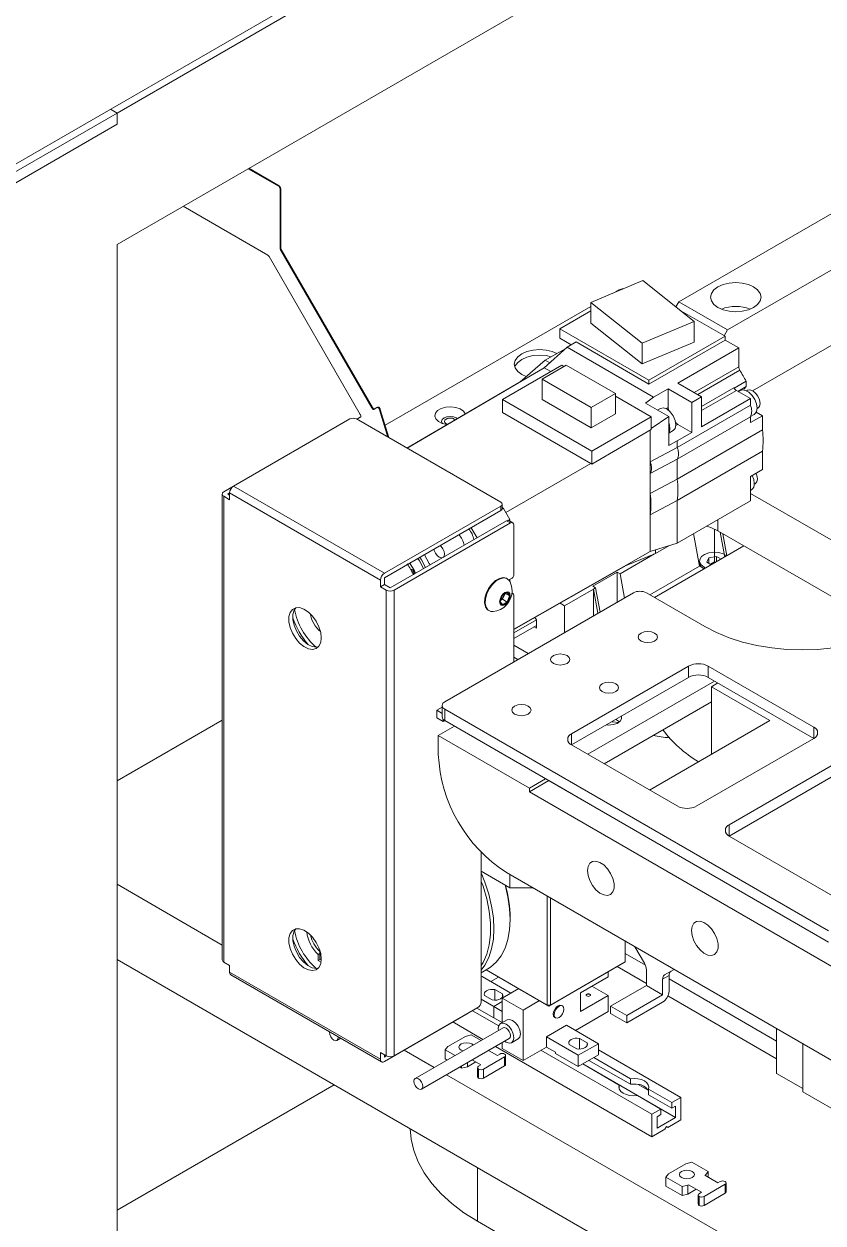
# Model space of a CAD drawing. Header units: millimetres. Extents: x 169 to 14583, y -399 to 10804.
# Drawn here: x 3133.2 to 3307, y 7965 to 8225.6 of the extents above; entities that cross this region are included whole.
import ezdxf

# ---------------------------------------------------------------- set-up
doc = ezdxf.new("R2010")
doc.units = ezdxf.units.MM
doc.header["$LTSCALE"] = 35

msp = doc.modelspace()

# ---------------------------------------------------------------- linework, layer by layer
at = {"color": 7, "linetype": 'Continuous', "lineweight": 18}
for p, q in [((3485.082, 8399.367), (2770.905, 7987.081)), ((3459.627, 8383.039), (3153.449, 8206.287)), ((3459.627, 8354.46), (3153.449, 8177.708)), ((3153.449, 8206.287), (3128.701, 8191.999)), ((3152.035, 8207.103), (3153.449, 8206.287)), ((3153.449, 8203.837), (3153.449, 8206.287)), ((3128.701, 8189.55), (3153.449, 8203.837)), ((3182.002, 8194.191), (3188.561, 8190.404)), ((3182.143, 8194.272), (3188.702, 8190.486)), ((3188.561, 8190.404), (3188.702, 8190.486)), ((3189.056, 8189.873), (3188.914, 8189.792)), ((3188.914, 8189.792), (3188.914, 8176.925)), ((3189.056, 8189.873), (3189.056, 8177.007)), ((3275.673, 8165.247), (3318.099, 8189.739)), ((3186.268, 8175.397), (3167.857, 8186.025)), ((3362.647, 8186.879), (3291.714, 8145.93)), ((3286.279, 8159.124), (3328.706, 8183.616)), ((3153.449, 8177.708), (3153.449, 7684.77)), ((3206.379, 8140.733), (3186.518, 8175.133)), ((3188.914, 8176.925), (3189.056, 8177.007)), ((3189.159, 8176.658), (3189.018, 8176.577)), ((3189.018, 8176.577), (3208.879, 8142.176)), ((3189.159, 8176.658), (3209.02, 8142.258)), ((3256.506, 8165.116), (3267.832, 8169.867)), ((3279, 8160.993), (3267.832, 8169.867)), ((3262.697, 8167.829), (3261.965, 8167.406)), ((3262.697, 8167.829), (3262.813, 8167.762)), ((3256.506, 8164.255), (3211.748, 8138.416)), ((3267.674, 8156.243), (3256.506, 8165.116)), ((3256.506, 8160.625), (3256.506, 8165.116)), ((3275.036, 8164.143), (3275.673, 8165.247)), ((3275.673, 8165.247), (3286.279, 8159.124)), ((3249.793, 8159.38), (3256.506, 8163.256)), ((3285.714, 8157.747), (3276.102, 8163.296)), ((3269.167, 8148.195), (3249.793, 8159.38)), ((3249.793, 8157.339), (3249.793, 8159.38)), ((3256.506, 8160.625), (3267.674, 8151.752)), ((3267.674, 8156.243), (3279, 8160.993)), ((3279, 8156.502), (3279, 8160.993)), ((3286.279, 8159.124), (3285.542, 8157.847)), ((3252.262, 8155.914), (3249.793, 8157.339)), ((3251.343, 8155.383), (3253.323, 8156.526)), ((3253.323, 8156.526), (3269.167, 8147.379)), ((3267.674, 8151.752), (3279, 8156.502)), ((3267.674, 8151.752), (3267.674, 8156.243)), ((3285.714, 8157.747), (3269.167, 8148.195)), ((3269.167, 8147.379), (3285.714, 8156.931)), ((3285.714, 8157.747), (3285.714, 8156.931)), ((3288.684, 8155.216), (3285.714, 8156.931)), ((3246.393, 8150.893), (3251.343, 8155.383)), ((3246.612, 8152.561), (3251.068, 8155.134)), ((3251.343, 8155.383), (3270.157, 8144.521)), ((3288.684, 8155.216), (3275.461, 8147.583)), ((3288.684, 8151.123), (3288.684, 8155.216)), ((3237.277, 8143.991), (3250.217, 8151.461)), ((3241.166, 8147.874), (3246.611, 8152.562)), ((3245.921, 8148.451), (3251.189, 8151.493)), ((3246.611, 8152.562), (3247.602, 8151.99)), ((3250.217, 8151.461), (3250.676, 8151.196)), ((3261.867, 8145.329), (3251.189, 8151.493)), ((3288.684, 8151.123), (3279.006, 8145.536)), ((3216.55, 8133.42), (3246.396, 8150.891)), ((3256.599, 8142.288), (3245.921, 8148.451)), ((3245.921, 8148.451), (3245.921, 8144.042)), ((3246.396, 8150.891), (3246.393, 8150.893)), ((3246.393, 8150.893), (3246.393, 8150.888)), ((3246.396, 8150.891), (3247.812, 8150.073)), ((3288.925, 8150.369), (3279.78, 8145.09)), ((3216.514, 8133.441), (3241.166, 8147.87)), ((3241.205, 8147.852), (3241.166, 8147.874)), ((3241.166, 8147.874), (3241.166, 8147.87)), ((3241.166, 8147.87), (3241.201, 8147.85)), ((3269.167, 8147.379), (3269.167, 8148.195)), ((3273.339, 8146.358), (3270.157, 8144.521)), ((3278.501, 8143.378), (3273.339, 8146.358)), ((3273.339, 8146.358), (3273.339, 8142.264)), ((3275.461, 8147.583), (3280.623, 8144.603)), ((3280.623, 8142.485), (3287.647, 8146.54)), ((3288.179, 8145.955), (3280.623, 8141.592)), ((3287.696, 8146.453), (3290.31, 8147.962)), ((3291.229, 8144.194), (3288.179, 8145.955)), ((3288.495, 8145.772), (3290.31, 8146.82)), ((3289.048, 8145.977), (3288.594, 8145.715)), ((3290.31, 8147.962), (3290.31, 8146.82)), ((3290.625, 8146.021), (3290.415, 8145.9)), ((3256.722, 8132.765), (3237.277, 8143.991)), ((3237.277, 8143.991), (3237.277, 8141.215)), ((3245.921, 8144.042), (3256.599, 8137.878)), ((3256.599, 8142.288), (3261.867, 8145.329)), ((3261.867, 8145.329), (3261.867, 8140.919)), ((3261.867, 8144.736), (3269.662, 8140.236)), ((3270.157, 8144.521), (3268.39, 8143.246)), ((3268.39, 8143.246), (3273.485, 8140.304)), ((3280.623, 8144.603), (3278.501, 8143.378)), ((3278.501, 8136.846), (3278.501, 8143.378)), ((3280.623, 8144.603), (3280.623, 8138.071)), ((3280.623, 8138.071), (3291.229, 8144.194)), ((3291.229, 8144.194), (3291.229, 8142.773)), ((3208.879, 8142.176), (3209.02, 8142.258)), ((3209.379, 8141.888), (3210.005, 8142.249)), ((3210.005, 8142.249), (3210.146, 8142.331)), ((3210.723, 8141.866), (3210.581, 8141.784)), ((3210.581, 8141.784), (3212.346, 8135.847)), ((3210.723, 8141.866), (3212.546, 8135.731)), ((3237.277, 8141.215), (3256.51, 8130.112)), ((3256.599, 8137.878), (3256.599, 8142.288)), ((3256.599, 8137.878), (3261.867, 8140.919)), ((3271.657, 8142.088), (3271.026, 8141.724)), ((3273.339, 8142.264), (3272.92, 8142.023)), ((3291.229, 8142.773), (3275.319, 8133.589)), ((3291.277, 8140.336), (3292.047, 8140.781)), ((3293.845, 8140.495), (3292.492, 8141.276)), ((3292.665, 8142.003), (3292.875, 8142.124)), ((3178.799, 8125.169), (3204.114, 8139.783)), ((3236.923, 8121.658), (3205.528, 8139.783)), ((3205.753, 8139.794), (3206.379, 8140.155)), ((3269.662, 8140.236), (3256.722, 8132.765)), ((3273.485, 8140.304), (3269.662, 8137.725)), ((3269.662, 8140.236), (3269.662, 8137.459)), ((3273.485, 8140.304), (3273.485, 8134.027)), ((3275.032, 8138.365), (3275.451, 8138.607)), ((3275.319, 8131.074), (3291.229, 8140.259)), ((3275.451, 8138.607), (3278.501, 8136.846)), ((3293.845, 8140.495), (3291.229, 8138.985)), ((3291.229, 8140.259), (3291.229, 8138.985)), ((3293.845, 8137.422), (3293.845, 8140.495)), ((3269.662, 8137.459), (3256.722, 8129.989)), ((3269.45, 8137.337), (3269.45, 8130.445)), ((3273.506, 8136.69), (3274.456, 8137.238)), ((3293.845, 8137.422), (3275.319, 8126.727)), ((3278.501, 8136.846), (3275.319, 8135.009)), ((3275.319, 8133.589), (3269.45, 8130.445)), ((3273.485, 8134.027), (3275.319, 8135.009)), ((3275.319, 8135.009), (3275.319, 8133.589)), ((3256.722, 8129.989), (3256.722, 8132.765)), ((3269.45, 8127.931), (3275.319, 8131.074)), ((3269.45, 8130.445), (3269.45, 8127.931)), ((3275.319, 8122.062), (3293.845, 8132.757)), ((3275.319, 8131.074), (3275.319, 8126.727)), ((3293.845, 8128.802), (3293.845, 8132.757)), ((3256.51, 8130.112), (3238.018, 8119.436)), ((3256.51, 8130.112), (3256.722, 8129.989)), ((3269.45, 8127.931), (3269.45, 8123.584)), ((3293.845, 8128.802), (3291.229, 8127.291)), ((3176.678, 8123.944), (3178.775, 8125.155)), ((3178.799, 8125.169), (3211.609, 8106.228)), ((3275.319, 8126.727), (3269.45, 8123.584)), ((3291.229, 8127.291), (3291.229, 8121.986)), ((3292.079, 8125.585), (3292.289, 8125.707)), ((3176.326, 8123.454), (3176.326, 8022.203)), ((3176.678, 8122.964), (3176.678, 8021.713)), ((3177.951, 8122.23), (3176.678, 8122.964)), ((3177.526, 8123.454), (3177.951, 8123.699)), ((3177.526, 8123.454), (3177.951, 8123.209)), ((3177.951, 8123.699), (3177.951, 8122.23)), ((3210.76, 8104.759), (3177.951, 8123.699)), ((3269.45, 8123.584), (3269.45, 8118.919)), ((3291.229, 8124.229), (3291.462, 8124.363)), ((3291.229, 8123.608), (3323.756, 8104.83)), ((3211.609, 8106.228), (3236.923, 8120.842)), ((3211.609, 8105.249), (3236.923, 8119.862)), ((3236.923, 8119.862), (3236.923, 8120.842)), ((3237.206, 8120.189), (3237.489, 8120.352)), ((3237.216, 8120.27), (3237.216, 8121.25)), ((3237.489, 8120.352), (3237.216, 8120.51)), ((3237.489, 8120.352), (3238.903, 8117.903)), ((3269.45, 8118.919), (3275.319, 8122.062)), ((3275.319, 8122.062), (3275.319, 8112.801)), ((3291.229, 8121.986), (3275.319, 8112.801)), ((3238.196, 8117.658), (3212.882, 8103.044)), ((3213.73, 8102.554), (3239.045, 8117.168)), ((3239.045, 8117.168), (3238.196, 8117.658)), ((3238.903, 8117.903), (3238.62, 8117.739)), ((3239.545, 8117.217), (3238.696, 8117.707)), ((3238.903, 8117.588), (3238.903, 8117.903)), ((3269.45, 8118.919), (3269.45, 8110.96)), ((3284.158, 8117.904), (3284.158, 8115.442)), ((3231.761, 8113.943), (3230.489, 8116.148)), ((3239.752, 8105.818), (3239.752, 8116.76)), ((3280.144, 8107.756), (3278.868, 8114.85)), ((3283.451, 8108.704), (3283.451, 8115.813)), ((3284.158, 8115.442), (3320.219, 8094.624)), ((3284.669, 8115.147), (3285.637, 8109.764)), ((3285.235, 8114.82), (3286.097, 8110.03)), ((3275.319, 8112.799), (3269.45, 8110.956)), ((3289.815, 8112.176), (3270.378, 8100.955)), ((3273.486, 8112.224), (3270.587, 8110.55)), ((3275.319, 8112.799), (3275.319, 8112.801)), ((3269.45, 8110.96), (3239.752, 8094.054)), ((3270.368, 8110.46), (3262.874, 8106.134)), ((3270.587, 8110.55), (3264.223, 8107.938)), ((3269.45, 8110.956), (3269.447, 8110.958)), ((3269.45, 8110.956), (3269.45, 8110.96)), ((3270.587, 8111.313), (3270.587, 8110.55)), ((3281.748, 8108.625), (3282.173, 8109.618)), ((3282.173, 8109.618), (3283.877, 8109.902)), ((3282.173, 8108.388), (3282.173, 8109.618)), ((3284.896, 8109.336), (3283.877, 8109.902)), ((3283.877, 8108.748), (3283.877, 8109.902)), ((3217.616, 8107.019), (3217.42, 8106.906)), ((3217.863, 8106.827), (3217.556, 8106.65)), ((3264.22, 8107.94), (3239.752, 8094.009)), ((3264.22, 8107.983), (3264.22, 8107.94)), ((3264.22, 8107.94), (3264.223, 8107.938)), ((3264.223, 8107.938), (3264.223, 8107.985)), ((3280.144, 8107.756), (3269.371, 8101.536)), ((3281.151, 8107.175), (3280.144, 8107.756)), ((3281.163, 8107.536), (3281.496, 8107.374)), ((3281.748, 8108.625), (3282.724, 8108.082)), ((3283.451, 8108.704), (3282.546, 8108.181)), ((3283.626, 8108.603), (3283.451, 8108.704)), ((3210.76, 8103.289), (3210.76, 8104.759)), ((3211.609, 8105.249), (3211.609, 8103.779)), ((3218.085, 8106.389), (3217.78, 8106.213)), ((3218.081, 8106.102), (3217.888, 8105.991)), ((3238.358, 8105.036), (3238.216, 8105.118)), ((3238.672, 8104.786), (3239.398, 8105.205)), ((3238.903, 8104.465), (3238.903, 8104.92)), ((3262.238, 8106.501), (3256.934, 8103.44)), ((3262.874, 8106.134), (3262.238, 8106.501)), ((3262.238, 8099.939), (3262.238, 8106.501)), ((3262.874, 8106.134), (3263.824, 8100.855)), ((3210.76, 8103.289), (3211.609, 8103.779)), ((3212.033, 8102.554), (3210.76, 8103.289)), ((3211.609, 8103.779), (3212.882, 8103.044)), ((3212.033, 8001.303), (3212.033, 8102.554)), ((3213.73, 8102.554), (3213.73, 8001.303)), ((3265.773, 8101.98), (3224.761, 8078.304)), ((3237.336, 8100.576), (3237.778, 8101.715)), ((3237.847, 8101.891), (3238.863, 8101.304)), ((3238.863, 8101.304), (3238.353, 8102.03)), ((3239.398, 8101.776), (3239.332, 8101.738)), ((3239.398, 8101.776), (3239.343, 8101.808)), ((3239.648, 8101.801), (3239.362, 8101.966)), ((3239.752, 8086.958), (3239.752, 8101.572)), ((3257.111, 8102.807), (3250.818, 8099.174)), ((3256.934, 8103.44), (3257.571, 8103.072)), ((3257.571, 8103.072), (3257.111, 8102.807)), ((3257.111, 8096.98), (3257.111, 8102.807)), ((3257.111, 8102.807), (3258.061, 8097.528)), ((3258.521, 8097.793), (3257.571, 8103.072)), ((3281.33, 8094.632), (3268.602, 8101.98)), ((3236.822, 8100.126), (3237.332, 8101.441)), ((3236.822, 8100.126), (3237.332, 8099.4)), ((3236.898, 8100.323), (3237.336, 8100.576)), ((3237.336, 8100.576), (3238.353, 8099.989)), ((3238.863, 8101.304), (3238.353, 8099.989)), ((3249.828, 8099.746), (3250.818, 8099.174)), ((3250.818, 8099.174), (3250.818, 8093.347)), ((3234.216, 8098.19), (3234.358, 8098.108)), ((3244.702, 8096.132), (3244.356, 8096.631)), ((3244.702, 8096.132), (3239.752, 8093.275)), ((3244.702, 8094.907), (3239.752, 8092.05)), ((3244.702, 8094.907), (3239.752, 8092.05)), ((3244.171, 8094.601), (3244.702, 8094.295)), ((3244.702, 8094.295), (3244.702, 8096.132)), ((3242.898, 8088.775), (3239.752, 8090.591)), ((3240.665, 8087.485), (3239.752, 8088.012)), ((3277.794, 8086.06), (3252.338, 8071.365)), ((3277.794, 8083.611), (3277.794, 8086.06)), ((3305.018, 8072.794), (3282.037, 8086.06)), ((3282.037, 8086.06), (3282.037, 8083.611)), ((3277.794, 8083.611), (3252.339, 8068.915)), ((3305.017, 8070.344), (3282.037, 8083.611)), ((3283.452, 8082.794), (3255.875, 8066.874)), ((3284.159, 8082.386), (3282.744, 8081.569)), ((3282.744, 8078.303), (3282.744, 8081.569)), ((3295.472, 8074.221), (3282.744, 8081.569)), ((3259.411, 8064.833), (3282.744, 8078.303)), ((3282.744, 8078.303), (3282.744, 8066.873)), ((3224.175, 8077.148), (3222.993, 8076.466)), ((3224.175, 8075.784), (3222.993, 8076.466)), ((3222.993, 8076.466), (3222.993, 8074.833)), ((3224.175, 8077.488), (3224.175, 8075.038)), ((3224.761, 8076.672), (3308.2, 8028.503)), ((3224.761, 8076.672), (3224.761, 8074.222)), ((3153.449, 8061.076), (3176.326, 8074.283)), ((3222.993, 8074.833), (3224.408, 8074.016)), ((3226.883, 8072.997), (3223.347, 8070.956)), ((3224.408, 8074.498), (3224.408, 8074.016)), ((3224.408, 8074.016), (3224.762, 8074.221)), ((3224.761, 8074.222), (3308.2, 8026.054)), ((3269.31, 8059.118), (3295.472, 8074.221)), ((3223.347, 8066.873), (3223.347, 8070.956)), ((3243.146, 8059.526), (3223.347, 8070.956)), ((3252.338, 8071.365), (3252.338, 8068.916)), ((3279.562, 8055.649), (3305.018, 8070.344)), ((3305.018, 8070.344), (3305.018, 8072.794)), ((3252.338, 8068.916), (3275.319, 8055.649)), ((3312.089, 8066.262), (3286.633, 8051.567)), ((3312.089, 8063.813), (3286.633, 8049.118)), ((3246.682, 8061.567), (3243.146, 8059.526)), ((3247.389, 8061.159), (3243.146, 8058.709)), ((3247.389, 8061.159), (3260.116, 8053.811)), ((3243.146, 8059.526), (3243.146, 8058.709)), ((3427.358, 7952.366), (3243.146, 8058.709)), ((3250.217, 8059.525), (3250.218, 8059.526)), ((3260.116, 8053.811), (3260.117, 8053.811)), ((3286.633, 8051.567), (3286.633, 8049.118)), ((3286.633, 8049.118), (3309.614, 8035.851)), ((3232.681, 8045.564), (3232.681, 8013.059)), ((3238.903, 8037.883), (3232.681, 8041.475)), ((3238.196, 8041.153), (3427.358, 7931.952)), ((3238.903, 8037.883), (3238.903, 8040.745)), ((3176.326, 8025.418), (3153.449, 8038.625)), ((3243.861, 8037.883), (3238.903, 8037.883)), ((3247.035, 8012.365), (3247.035, 8036.051)), ((3247.742, 8012.365), (3247.742, 8035.642)), ((3238.974, 8030.982), (3238.974, 8031.308)), ((3264.006, 8026.254), (3264.006, 8021.754)), ((3197.184, 8023.372), (3197.538, 8023.576)), ((3197.184, 8023.372), (3197.184, 8022.041)), ((3197.538, 8024.352), (3197.538, 8024.007)), ((3197.538, 8022.408), (3197.538, 8024.352)), ((3264.006, 8023.542), (3268.401, 8021.005)), ((3266.114, 8025.037), (3268.188, 8021.445)), ((3387.148, 7887.383), (3153.449, 8022.294)), ((3176.678, 8021.713), (3177.951, 8020.979)), ((3177.951, 8020.979), (3177.951, 8019.509)), ((3197.184, 8022.041), (3197.679, 8022.327)), ((3197.184, 8022.041), (3197.833, 8021.666)), ((3197.888, 8022.206), (3197.538, 8022.408)), ((3247.389, 8012.161), (3263.652, 8021.55)), ((3264.006, 8021.754), (3247.742, 8012.365)), ((3262.231, 8020.729), (3268.602, 8017.051)), ((3264.006, 8021.754), (3263.652, 8021.55)), ((3177.951, 8019.509), (3210.76, 8000.568)), ((3178.199, 8018.959), (3211.009, 8000.019)), ((3232.681, 8019.399), (3234.106, 8020.222)), ((3232.857, 8018.583), (3232.681, 8018.481)), ((3239.149, 8014.951), (3232.857, 8018.583)), ((3233.765, 8020.026), (3247.035, 8012.365)), ((3233.765, 8020.026), (3247.389, 8012.161)), ((3234.767, 8017.481), (3236.47, 8018.464)), ((3260.293, 8018.503), (3254.283, 8015.033)), ((3260.293, 8018.503), (3260.293, 8019.611)), ((3268.602, 8020.051), (3268.602, 8016.645)), ((3273.551, 8018.827), (3272.137, 8018.01)), ((3272.551, 8018.926), (3274.625, 8020.123)), ((3272.551, 8018.926), (3273.966, 8019.742)), ((3273.551, 8015.42), (3273.551, 8018.827)), ((3273.966, 8019.742), (3274.625, 8020.123)), ((3237.33, 8014.777), (3235.668, 8015.736)), ((3235.668, 8015.736), (3235.668, 8013.422)), ((3240.852, 8015.934), (3237.242, 8013.85)), ((3260.293, 8014.42), (3256.757, 8016.461)), ((3260.824, 8012.155), (3268.602, 8016.645)), ((3268.602, 8016.645), (3272.137, 8014.604)), ((3272.137, 8014.604), (3272.137, 8018.01)), ((3273.551, 8018.032), (3296.921, 8004.541)), ((3232.681, 8013.624), (3235.403, 8012.052)), ((3233.406, 8014.43), (3235.067, 8013.471)), ((3237.242, 8013.113), (3235.403, 8012.052)), ((3237.242, 8013.85), (3241.767, 8011.237)), ((3237.242, 8013.85), (3237.242, 8008.538)), ((3237.33, 8014.777), (3237.33, 8014.144)), ((3245.378, 8013.322), (3241.767, 8011.237)), ((3254.283, 8015.033), (3254.283, 8010.95)), ((3254.283, 8010.95), (3260.293, 8014.42)), ((3260.293, 8010.99), (3260.293, 8014.42)), ((3272.137, 8014.604), (3264.359, 8010.114)), ((3264.359, 8008.481), (3272.137, 8012.971)), ((3273.298, 8014.341), (3296.921, 8000.703)), ((3211.609, 8000.078), (3229.852, 8010.61)), ((3213.73, 8001.303), (3231.974, 8011.835)), ((3229.874, 8010.623), (3229.852, 8010.61)), ((3229.852, 8010.61), (3229.852, 8010.61)), ((3236.49, 8007.832), (3230.765, 8011.137)), ((3235.403, 8009.603), (3231.755, 8011.709)), ((3235.403, 8012.052), (3237.242, 8010.991)), ((3235.403, 8012.052), (3235.403, 8009.603)), ((3241.767, 8011.237), (3241.767, 8000.296)), ((3247.742, 8012.365), (3247.035, 8012.365)), ((3247.035, 8012.365), (3247.389, 8012.161)), ((3247.389, 8012.161), (3247.742, 8012.365)), ((3250.366, 8012.168), (3250.154, 8012.291)), ((3253.152, 8006.868), (3260.293, 8010.99)), ((3260.824, 8012.155), (3264.359, 8010.114)), ((3260.824, 8010.522), (3260.824, 8012.155)), ((3260.824, 8010.522), (3264.359, 8008.481)), ((3233.061, 8004.912), (3226.522, 8008.687)), ((3235.403, 8009.603), (3237.242, 8008.541)), ((3238.304, 8009.151), (3236.89, 8008.335)), ((3251.242, 8007.97), (3246.858, 8005.439)), ((3248.654, 8009.692), (3248.866, 8009.57)), ((3258.172, 8003.97), (3251.242, 8007.97)), ((3264.359, 8010.114), (3264.359, 8008.481)), ((3201.288, 8004.679), (3202.112, 8005.155)), ((3237.415, 8007.425), (3218.323, 7996.404)), ((3219.673, 7994.066), (3238.765, 8005.087)), ((3225.433, 8003.357), (3229.251, 8005.561)), ((3229.251, 8005.561), (3230.524, 8005.887)), ((3230.524, 8005.887), (3232.637, 8004.667)), ((3246.858, 8005.439), (3246.858, 8003.235)), ((3246.858, 8005.439), (3253.788, 8001.439)), ((3255.714, 8004.164), (3254.053, 8005.123)), ((3254.053, 8005.123), (3254.053, 8002.809)), ((3296.921, 7997.479), (3296.921, 8007.252)), ((3222.455, 7998.789), (3215.915, 8002.564)), ((3224.867, 8002.622), (3225.433, 8003.357)), ((3226.981, 8001.402), (3224.867, 8002.622)), ((3224.867, 8002.622), (3224.867, 8000.662)), ((3228.297, 8002.561), (3228.695, 8002.391)), ((3236.2, 8001.408), (3234.296, 8002.507)), ((3269.768, 7983.722), (3235.762, 8003.353)), ((3237.242, 8004.208), (3237.242, 8002.908)), ((3237.242, 8002.908), (3241.767, 8000.296)), ((3239.29, 8004.178), (3240.704, 8004.994)), ((3241.767, 8000.296), (3246.858, 8003.235)), ((3269.768, 7988.621), (3245.656, 8002.541)), ((3246.858, 8003.235), (3248.838, 8002.092)), ((3251.79, 8003.816), (3253.452, 8002.858)), ((3258.172, 8003.97), (3253.788, 8001.439)), ((3255.714, 8004.164), (3255.714, 8003.531)), ((3258.172, 8001.52), (3258.172, 8003.97)), ((3276.132, 7992.295), (3258.172, 8002.663)), ((3302.614, 7993.499), (3302.614, 8003.966)), ((3210.76, 8002.038), (3212.033, 8001.303)), ((3210.76, 8000.568), (3210.76, 8002.038)), ((3211.609, 8001.548), (3211.609, 8001.058)), ((3212.033, 8001.303), (3211.609, 8001.058)), ((3225.283, 8000.422), (3224.867, 8000.662)), ((3229.675, 7998.948), (3231.495, 7999.998)), ((3229.675, 7999.84), (3229.675, 7998.948)), ((3230.723, 8000.444), (3232.626, 7999.345)), ((3237.772, 8001.091), (3233.176, 7998.438)), ((3236.2, 8001.408), (3236.711, 8001.703)), ((3237.772, 7999.131), (3237.772, 8001.091)), ((3237.992, 7999.437), (3237.992, 8001.397)), ((3248.838, 8001.847), (3248.838, 8002.092)), ((3253.788, 7998.989), (3248.838, 8001.847)), ((3253.788, 7998.989), (3258.172, 8001.52)), ((3253.788, 8001.439), (3253.788, 7998.989)), ((3265.123, 7995.14), (3256.121, 8000.336)), ((3265.123, 7996.364), (3257.182, 8000.949)), ((3393.512, 7900.04), (3225.155, 7997.23)), ((3228.403, 7998.621), (3227.984, 7998.863)), ((3228.403, 7999.105), (3228.403, 7998.621)), ((3228.403, 7998.621), (3229.675, 7998.948)), ((3231.895, 7998.744), (3231.895, 7996.784)), ((3232.115, 7999.05), (3232.626, 7999.345)), ((3232.115, 7998.438), (3232.115, 7996.478)), ((3237.772, 7999.131), (3233.176, 7996.478)), ((3233.176, 7998.438), (3233.176, 7996.478)), ((3262.719, 7994.977), (3254.778, 7999.561)), ((3274.966, 7987.947), (3254.813, 7999.581)), ((3296.921, 7997.479), (3302.614, 7994.193)), ((3200.696, 7995.019), (3153.449, 7967.744)), ((3262.719, 7994.977), (3262.719, 7994.103)), ((3265.123, 7995.14), (3265.123, 7996.364)), ((3266.79, 7995.116), (3268.999, 7993.841)), ((3271.748, 7989.764), (3266.636, 7992.715)), ((3268.999, 7993.841), (3269.04, 7993.752)), ((3274.152, 7991.152), (3269.04, 7994.103)), ((3269.04, 7994.103), (3269.04, 7992.878)), ((3274.152, 7989.927), (3269.04, 7992.878)), ((3276.132, 7992.295), (3274.152, 7991.152)), ((3276.132, 7987.395), (3276.132, 7992.295)), ((3302.614, 7993.499), (3330.049, 7977.66)), ((3271.748, 7989.764), (3269.768, 7988.621)), ((3271.748, 7988.539), (3271.748, 7989.764)), ((3274.152, 7991.152), (3274.152, 7989.927)), ((3274.152, 7989.927), (3274.966, 7990.396)), ((3274.966, 7990.396), (3274.966, 7987.947)), ((3269.768, 7988.621), (3269.768, 7983.722)), ((3270.935, 7988.07), (3271.748, 7988.539)), ((3270.935, 7985.62), (3270.935, 7988.07)), ((3274.966, 7987.947), (3270.935, 7985.62)), ((3273.304, 7985.763), (3276.132, 7987.395)), ((3269.768, 7983.722), (3272.597, 7985.354)), ((3272.597, 7985.354), (3272.95, 7985.967)), ((3272.95, 7985.967), (3273.304, 7985.763)), ((3273.304, 7985.763), (3272.95, 7985.967)), ((3231.874, 7977.021), (3231.874, 7965.351)), ((3273.398, 7975.667), (3277.217, 7977.871)), ((3277.217, 7977.871), (3278.489, 7978.198)), ((3278.489, 7978.198), (3282.025, 7976.157)), ((3272.833, 7974.932), (3273.398, 7975.667)), ((3276.368, 7972.891), (3272.833, 7974.932)), ((3272.833, 7974.932), (3272.833, 7972.972)), ((3281.337, 7975.351), (3281.459, 7975.422)), ((3284.165, 7973.718), (3281.337, 7975.351)), ((3282.025, 7976.157), (3281.459, 7975.422)), ((3281.459, 7975.28), (3281.459, 7975.422)), ((3282.025, 7976.157), (3282.025, 7974.954)), ((3284.165, 7973.718), (3284.677, 7974.013)), ((3276.368, 7970.931), (3272.833, 7972.972)), ((3277.641, 7973.217), (3276.368, 7972.891)), ((3276.368, 7972.891), (3276.368, 7970.931)), ((3276.368, 7970.931), (3277.641, 7971.258)), ((3277.641, 7973.217), (3277.763, 7973.288)), ((3277.641, 7973.217), (3277.641, 7971.258)), ((3277.641, 7971.258), (3279.461, 7972.308)), ((3277.763, 7973.288), (3280.592, 7971.655)), ((3280.08, 7971.36), (3280.592, 7971.655)), ((3285.737, 7973.401), (3281.141, 7970.748)), ((3285.737, 7971.441), (3281.141, 7968.788)), ((3285.737, 7971.441), (3285.737, 7973.401)), ((3285.957, 7971.748), (3285.957, 7973.707)), ((3279.861, 7971.054), (3279.861, 7969.094)), ((3280.08, 7970.748), (3280.08, 7968.788)), ((3281.141, 7970.748), (3281.141, 7968.788)), ((3253.364, 7952.945), (3231.874, 7965.351))]:
    msp.add_line(p, q, dxfattribs=at)
at = {"color": 7, "linetype": 'Continuous', "lineweight": 18, "flags": 128}
for points in [[(3291.936, 8168.513), (3290.797, 8169.017), (3289.471, 8169.335), (3288.047, 8169.443), (3286.624, 8169.335), (3285.297, 8169.017), (3284.158, 8168.513), (3283.284, 8167.855), (3282.735, 8167.09), (3282.547, 8166.268), (3282.735, 8165.446), (3283.284, 8164.68), (3284.158, 8164.023), (3285.297, 8163.518), (3286.624, 8163.201), (3288.047, 8163.093), (3289.471, 8163.201), (3290.797, 8163.518), (3291.936, 8164.023), (3292.81, 8164.68), (3293.36, 8165.446), (3293.547, 8166.268), (3293.36, 8167.09), (3292.81, 8167.855), (3291.936, 8168.513)], [(3249.138, 8154.019), (3248.123, 8154.454), (3246.797, 8154.772), (3245.373, 8154.88), (3243.95, 8154.772), (3242.623, 8154.454), (3241.484, 8153.95), (3240.61, 8153.292), (3240.061, 8152.526), (3239.873, 8151.705), (3240.061, 8150.883), (3240.61, 8150.117), (3241.484, 8149.46), (3242.479, 8149.005)], [(3247.895, 8153.302), (3246.797, 8153.547), (3245.373, 8153.655), (3243.95, 8153.547), (3242.623, 8153.23), (3241.484, 8152.725), (3240.61, 8152.067), (3240.061, 8151.302), (3239.977, 8151.092)], [(3247.895, 8153.302), (3246.797, 8153.547), (3245.373, 8153.655), (3243.95, 8153.547), (3242.623, 8153.23), (3241.484, 8152.725), (3240.61, 8152.067), (3240.061, 8151.302), (3239.977, 8151.092)], [(3292.669, 8142.154), (3292.541, 8143.066), (3292.173, 8144.015), (3291.608, 8144.888), (3290.916, 8145.579), (3290.179, 8146.004), (3289.487, 8146.113), (3289.048, 8145.977)], [(3289.795, 8146.104), (3289.94, 8146.434), (3290.31, 8146.82)], [(3293.341, 8143.154), (3293.22, 8143.927), (3292.875, 8144.723), (3292.359, 8145.419), (3291.75, 8145.91), (3291.141, 8146.122), (3290.625, 8146.021)], [(3206.379, 8140.733), (3206.423, 8140.646), (3206.456, 8140.556), (3206.476, 8140.468), (3206.482, 8140.384), (3206.476, 8140.309), (3206.456, 8140.244), (3206.423, 8140.192), (3206.379, 8140.155)], [(3209.379, 8141.888), (3209.325, 8141.868), (3209.264, 8141.866), (3209.198, 8141.881), (3209.129, 8141.913), (3209.06, 8141.96), (3208.994, 8142.022), (3208.932, 8142.095), (3208.879, 8142.176)], [(3209.02, 8142.258), (3209.074, 8142.176), (3209.135, 8142.103), (3209.201, 8142.042), (3209.27, 8141.994), (3209.339, 8141.962), (3209.406, 8141.947), (3209.467, 8141.95), (3209.52, 8141.969)], [(3210.581, 8141.784), (3210.539, 8141.895), (3210.479, 8142.002), (3210.406, 8142.098), (3210.324, 8142.177), (3210.237, 8142.234), (3210.152, 8142.266), (3210.073, 8142.271), (3210.005, 8142.249)], [(3210.146, 8142.331), (3210.214, 8142.353), (3210.294, 8142.348), (3210.379, 8142.316), (3210.465, 8142.258), (3210.547, 8142.18), (3210.62, 8142.084), (3210.68, 8141.977), (3210.723, 8141.866)], [(3229.217, 8140.876), (3229.216, 8140.877), (3228.814, 8141.472), (3228.099, 8141.959), (3227.149, 8142.286), (3226.067, 8142.417), (3224.969, 8142.338), (3223.975, 8142.058), (3223.193, 8141.606), (3222.707, 8141.033), (3222.571, 8140.399), (3222.798, 8139.774), (3223.364, 8139.225), (3224.208, 8138.813), (3225.238, 8138.581), (3225.286, 8138.575)], [(3275.036, 8138.52), (3274.886, 8139.482), (3274.456, 8140.472), (3273.814, 8141.338), (3273.056, 8141.95), (3272.299, 8142.213), (3271.657, 8142.088)], [(3292.875, 8142.124), (3292.875, 8142.124), (3293.22, 8142.521), (3293.341, 8143.154)], [(3205.753, 8139.794), (3205.7, 8139.746), (3205.673, 8139.699)], [(3227.471, 8139.854), (3227.243, 8140.013), (3226.64, 8140.246), (3225.928, 8140.328), (3225.216, 8140.246), (3224.613, 8140.013), (3224.209, 8139.665), (3224.068, 8139.254), (3224.209, 8138.843), (3224.241, 8138.801)], [(3227.029, 8139.596), (3226.812, 8139.764), (3226.406, 8139.921), (3225.928, 8139.976), (3225.449, 8139.921), (3225.044, 8139.764), (3224.773, 8139.53), (3224.678, 8139.254), (3224.773, 8138.978), (3225.044, 8138.744), (3225.352, 8138.614)], [(3273.728, 8137.643), (3273.602, 8138.539), (3273.485, 8138.911)], [(3274.456, 8137.238), (3274.456, 8137.238), (3274.886, 8137.732), (3275.036, 8138.52)], [(3273.485, 8136.655), (3273.602, 8136.891), (3273.728, 8137.643)], [(3292.755, 8126.737), (3292.634, 8127.51), (3292.449, 8127.996)], [(3292.083, 8125.737), (3291.955, 8126.648), (3291.626, 8127.52)], [(3292.289, 8125.707), (3292.289, 8125.707), (3292.634, 8126.104), (3292.755, 8126.737)], [(3284.158, 8115.442), (3282.643, 8116.16), (3281.697, 8116.483)], [(3224.479, 8109.739), (3224.611, 8109.936), (3224.7, 8110.4), (3224.611, 8110.967), (3224.358, 8111.55), (3223.98, 8112.061), (3223.761, 8112.264)], [(3220.153, 8107.242), (3219.244, 8108.923), (3218.913, 8109.465)], [(3220.57, 8107.483), (3219.667, 8109.157), (3219.331, 8109.706)], [(3220.313, 8110.273), (3221.385, 8108.392), (3221.56, 8108.054)], [(3222.389, 8111.472), (3222.455, 8111.181), (3222.708, 8110.598), (3223.087, 8110.087), (3223.533, 8109.727), (3223.98, 8109.571), (3224.217, 8109.588)], [(3286.11, 8110.037), (3286.099, 8110.045), (3285.316, 8110.48), (3284.331, 8110.745), (3283.251, 8110.81), (3282.192, 8110.67), (3281.27, 8110.338), (3280.584, 8109.852), (3280.209, 8109.264), (3280.185, 8108.637), (3280.515, 8108.039), (3281.163, 8107.536), (3281.163, 8107.536)], [(3218.405, 8106.233), (3218.145, 8106.761), (3217.171, 8108.459)], [(3238.216, 8105.118), (3238.14, 8105.159), (3237.443, 8105.305), (3236.638, 8105.127), (3235.795, 8104.64), (3234.989, 8103.888), (3234.292, 8102.938), (3233.767, 8101.873), (3233.459, 8100.789), (3233.396, 8099.781), (3233.583, 8098.941), (3234.005, 8098.341), (3234.216, 8098.19)], [(3238.961, 8104.353), (3238.807, 8104.619), (3238.281, 8105.077), (3237.585, 8105.223), (3236.779, 8105.045), (3235.936, 8104.559), (3235.13, 8103.806), (3234.434, 8102.856), (3233.908, 8101.791), (3233.6, 8100.707), (3233.537, 8099.7), (3233.725, 8098.859), (3234.146, 8098.259), (3234.764, 8097.954), (3235.252, 8097.928)], [(3237.843, 8099.373), (3238.287, 8099.732), (3238.664, 8100.24), (3238.916, 8100.821), (3239.005, 8101.386), (3238.916, 8101.848), (3238.664, 8102.138), (3238.287, 8102.211), (3237.843, 8102.057), (3237.398, 8101.698), (3237.021, 8101.189), (3236.769, 8100.609), (3236.681, 8100.044), (3236.769, 8099.582), (3237.021, 8099.292), (3237.398, 8099.219), (3237.843, 8099.373)], [(3197.891, 8092.187), (3197.76, 8093.364), (3197.376, 8094.605), (3196.769, 8095.819), (3195.982, 8096.914), (3195.075, 8097.81), (3194.114, 8098.44), (3193.172, 8098.758), (3192.317, 8098.74), (3191.613, 8098.388), (3191.113, 8097.727), (3190.853, 8096.806), (3190.853, 8095.694), (3191.113, 8094.473), (3191.613, 8093.235), (3192.317, 8092.069), (3193.172, 8091.064), (3194.114, 8090.294), (3195.075, 8089.815), (3195.982, 8089.664), (3196.769, 8089.851), (3197.376, 8090.363), (3197.76, 8091.161), (3197.891, 8092.187)], [(3192.316, 8098.74), (3191.961, 8098.216), (3191.701, 8097.296), (3191.701, 8096.184), (3191.961, 8094.963), (3192.461, 8093.724), (3193.165, 8092.559), (3194.02, 8091.554), (3194.963, 8090.784), (3195.923, 8090.305), (3196.831, 8090.154), (3197.243, 8090.205)], [(3323.756, 8094.632), (3321.248, 8093.338), (3318.504, 8092.215), (3315.559, 8091.275), (3312.451, 8090.532), (3309.218, 8089.994), (3305.902, 8089.669), (3302.543, 8089.56), (3299.184, 8089.669), (3295.867, 8089.994), (3292.634, 8090.532), (3289.526, 8091.275), (3286.582, 8092.215), (3283.838, 8093.338), (3281.33, 8094.632)], [(3270.405, 8093.224), (3270.86, 8092.831), (3271.02, 8092.367), (3270.86, 8091.903), (3270.405, 8091.51), (3269.724, 8091.247), (3268.92, 8091.155), (3268.116, 8091.247), (3267.435, 8091.51), (3266.98, 8091.903), (3266.82, 8092.367), (3266.98, 8092.831), (3267.435, 8093.224), (3268.116, 8093.487), (3268.92, 8093.579), (3269.724, 8093.487), (3270.405, 8093.224)], [(3251.348, 8088.346), (3251.804, 8087.953), (3251.963, 8087.489), (3251.804, 8087.025), (3251.348, 8086.632), (3250.667, 8086.369), (3249.863, 8086.277), (3249.06, 8086.369), (3248.378, 8086.632), (3247.923, 8087.025), (3247.763, 8087.489), (3247.923, 8087.953), (3248.378, 8088.346), (3249.06, 8088.609), (3249.863, 8088.701), (3250.667, 8088.609), (3251.348, 8088.346)], [(3261.955, 8082.223), (3262.41, 8081.83), (3262.57, 8081.366), (3262.41, 8080.902), (3261.955, 8080.509), (3261.274, 8080.246), (3260.47, 8080.154), (3259.666, 8080.246), (3258.985, 8080.509), (3258.53, 8080.902), (3258.37, 8081.366), (3258.53, 8081.83), (3258.985, 8082.223), (3259.666, 8082.486), (3260.47, 8082.578), (3261.274, 8082.486), (3261.955, 8082.223)], [(3242.898, 8077.345), (3243.354, 8076.952), (3243.513, 8076.488), (3243.354, 8076.024), (3242.898, 8075.631), (3242.217, 8075.368), (3241.413, 8075.276), (3240.61, 8075.368), (3239.929, 8075.631), (3239.473, 8076.024), (3239.313, 8076.488), (3239.473, 8076.952), (3239.929, 8077.345), (3240.61, 8077.608), (3241.413, 8077.7), (3242.217, 8077.608), (3242.898, 8077.345)], [(3263.16, 8075.163), (3263.194, 8074.614), (3262.872, 8074.061), (3262.227, 8073.612), (3261.344, 8073.328), (3260.343, 8073.248), (3259.9, 8073.28)], [(3261.084, 8073.964), (3261.346, 8073.944), (3262.501, 8073.763)], [(3255.803, 8041.604), (3255.932, 8042.516), (3256.307, 8043.199), (3256.895, 8043.591), (3257.643, 8043.658), (3258.486, 8043.394), (3259.347, 8042.822), (3260.152, 8041.993), (3260.827, 8040.981), (3261.314, 8039.875), (3261.569, 8038.774), (3261.569, 8037.776), (3261.314, 8036.97), (3260.827, 8036.426), (3260.152, 8036.194), (3259.347, 8036.294), (3258.486, 8036.717), (3257.643, 8037.425), (3256.895, 8038.356), (3256.307, 8039.427), (3255.932, 8040.543), (3255.803, 8041.604)], [(3232.681, 8041.119), (3233.489, 8039.083), (3234.332, 8036.463), (3234.944, 8033.873), (3235.314, 8031.353), (3235.438, 8028.941), (3235.314, 8026.671), (3234.944, 8024.579), (3234.332, 8022.695), (3233.489, 8021.048), (3232.681, 8019.946)], [(3232.681, 8039.253), (3233.065, 8038.184), (3233.874, 8035.453), (3234.421, 8032.772), (3234.697, 8030.185), (3234.697, 8027.736), (3234.421, 8025.468), (3233.874, 8023.418), (3233.065, 8021.621), (3232.681, 8020.996)], [(3237.876, 8038.476), (3238.479, 8035.914), (3238.85, 8033.394), (3238.974, 8030.982), (3238.85, 8028.712), (3238.479, 8026.62), (3237.868, 8024.736), (3237.025, 8023.089), (3235.962, 8021.703), (3234.697, 8020.6), (3234.106, 8020.222)], [(3197.891, 8022.369), (3197.76, 8023.546), (3197.376, 8024.787), (3196.769, 8026), (3195.982, 8027.095), (3195.075, 8027.992), (3194.114, 8028.622), (3193.172, 8028.94), (3192.317, 8028.922), (3191.613, 8028.569), (3191.113, 8027.908), (3190.853, 8026.987), (3190.853, 8025.876), (3191.113, 8024.655), (3191.613, 8023.416), (3192.317, 8022.251), (3193.172, 8021.246), (3194.114, 8020.476), (3195.075, 8019.997), (3195.982, 8019.846), (3196.769, 8020.033), (3197.376, 8020.544), (3197.76, 8021.343), (3197.891, 8022.369)], [(3192.316, 8028.922), (3191.961, 8028.398), (3191.701, 8027.477), (3191.701, 8026.365), (3191.961, 8025.145), (3192.461, 8023.906), (3193.165, 8022.741), (3194.02, 8021.736), (3194.963, 8020.965), (3195.923, 8020.487), (3196.831, 8020.335), (3197.243, 8020.387)], [(3278.431, 8028.541), (3278.559, 8029.454), (3278.934, 8030.137), (3279.522, 8030.529), (3280.27, 8030.596), (3281.113, 8030.331), (3281.975, 8029.759), (3282.779, 8028.93), (3283.455, 8027.918), (3283.942, 8026.813), (3284.196, 8025.712), (3284.196, 8024.714), (3283.942, 8023.907), (3283.455, 8023.364), (3282.779, 8023.132), (3281.975, 8023.232), (3281.113, 8023.654), (3280.27, 8024.363), (3279.522, 8025.294), (3278.934, 8026.365), (3278.559, 8027.48), (3278.431, 8028.541)], [(3235.668, 8015.736), (3235.185, 8015.785), (3234.696, 8015.756), (3234.239, 8015.652), (3233.847, 8015.481), (3233.551, 8015.255), (3233.371, 8014.991), (3233.321, 8014.709), (3233.406, 8014.43)], [(3235.067, 8013.471), (3235.551, 8013.422), (3236.039, 8013.451), (3236.497, 8013.555), (3236.888, 8013.726), (3237.185, 8013.952), (3237.364, 8014.216), (3237.414, 8014.498), (3237.33, 8014.777)], [(3255.626, 8014.338), (3255.518, 8014.432), (3255.48, 8014.542), (3255.518, 8014.653), (3255.626, 8014.746), (3255.788, 8014.809), (3255.98, 8014.831), (3256.171, 8014.809), (3256.333, 8014.746), (3256.442, 8014.653), (3256.48, 8014.542), (3256.442, 8014.432), (3256.333, 8014.338), (3256.171, 8014.276), (3255.98, 8014.254), (3255.788, 8014.276), (3255.626, 8014.338)], [(3256.475, 8014.502), (3256.442, 8014.571), (3256.333, 8014.665), (3256.171, 8014.727), (3255.98, 8014.749), (3255.788, 8014.727), (3255.626, 8014.665), (3255.518, 8014.571), (3255.485, 8014.502)], [(3249.404, 8012.216), (3248.998, 8011.889), (3248.654, 8011.425), (3248.424, 8010.895), (3248.343, 8010.379), (3248.424, 8009.957), (3248.654, 8009.692), (3248.654, 8009.692)], [(3249.616, 8012.094), (3250.022, 8012.235), (3250.366, 8012.168), (3250.596, 8011.903), (3250.677, 8011.481), (3250.596, 8010.966), (3250.366, 8010.436), (3250.022, 8009.972), (3249.616, 8009.644), (3249.21, 8009.503), (3248.866, 8009.57), (3248.636, 8009.835), (3248.555, 8010.257), (3248.636, 8010.772), (3248.866, 8011.302), (3249.21, 8011.766), (3249.616, 8012.094)], [(3250.154, 8012.291), (3249.81, 8012.357), (3249.404, 8012.216)], [(3236.423, 8006.853), (3236.393, 8007.236), (3236.522, 8007.911), (3236.89, 8008.335), (3237.441, 8008.442), (3238.09, 8008.216)], [(3238.09, 8008.216), (3238.739, 8007.692), (3239.29, 8006.949), (3239.658, 8006.101), (3239.787, 8005.276), (3239.658, 8004.601), (3239.29, 8004.178), (3238.739, 8004.071), (3238.09, 8004.296), (3237.773, 8004.514)], [(3239.504, 8009.032), (3238.855, 8009.258), (3238.304, 8009.151)], [(3240.704, 8004.994), (3240.704, 8004.994), (3241.072, 8005.418), (3241.201, 8006.093), (3241.072, 8006.917), (3240.704, 8007.766), (3240.154, 8008.508), (3239.504, 8009.032)], [(3201.556, 8005.476), (3201.568, 8005.297), (3201.495, 8004.917), (3201.288, 8004.679), (3200.979, 8004.619), (3200.613, 8004.746), (3200.248, 8005.04), (3199.938, 8005.458), (3199.731, 8005.935), (3199.659, 8006.399), (3199.67, 8006.564)], [(3237.415, 8007.425), (3237.725, 8007.485), (3238.09, 8007.359)], [(3238.09, 8007.359), (3238.455, 8007.064), (3238.765, 8006.646), (3238.972, 8006.169), (3239.045, 8005.705), (3238.972, 8005.325), (3238.765, 8005.087), (3238.765, 8005.087)], [(3254.053, 8005.123), (3253.569, 8005.171), (3253.081, 8005.143), (3252.624, 8005.039), (3252.232, 8004.868), (3251.935, 8004.642), (3251.756, 8004.378), (3251.706, 8004.096), (3251.79, 8003.816)], [(3230.923, 8003.678), (3230.63, 8003.908), (3230.095, 8004.114), (3229.463, 8004.187), (3228.832, 8004.114), (3228.297, 8003.908), (3227.939, 8003.599), (3227.813, 8003.234), (3227.939, 8002.87), (3228.297, 8002.561)], [(3253.452, 8002.858), (3253.936, 8002.809), (3254.424, 8002.837), (3254.881, 8002.941), (3255.273, 8003.112), (3255.569, 8003.338), (3255.749, 8003.602), (3255.799, 8003.884), (3255.714, 8004.164)], [(3218.998, 7996.337), (3219.363, 7996.042), (3219.673, 7995.624), (3219.88, 7995.147), (3219.953, 7994.684), (3219.88, 7994.304), (3219.673, 7994.066), (3219.363, 7994.005), (3218.998, 7994.132), (3218.633, 7994.427), (3218.323, 7994.845), (3218.116, 7995.322), (3218.044, 7995.786), (3218.116, 7996.166), (3218.323, 7996.404), (3218.633, 7996.464), (3218.998, 7996.337)], [(3262.719, 7994.977), (3262.63, 7994.502), (3262.752, 7994.03), (3263.076, 7993.591), (3263.581, 7993.213), (3264.235, 7992.921), (3264.996, 7992.734), (3265.814, 7992.664), (3266.636, 7992.715)], [(3269.04, 7994.103), (3269.129, 7994.578), (3269.007, 7995.05), (3268.683, 7995.489), (3268.177, 7995.866), (3267.523, 7996.158), (3266.763, 7996.345), (3265.945, 7996.416), (3265.123, 7996.364)], [(3231.874, 7965.351), (3228.927, 7967.207), (3226.272, 7969.205), (3223.928, 7971.329), (3221.914, 7973.562), (3220.245, 7975.889), (3218.933, 7978.29), (3217.989, 7980.749), (3217.42, 7983.245), (3217.232, 7985.473)], [(3276.262, 7974.871), (3276.797, 7974.664), (3277.429, 7974.592), (3278.06, 7974.664), (3278.595, 7974.871), (3278.953, 7975.18), (3279.079, 7975.544), (3278.953, 7975.909), (3278.595, 7976.218), (3278.06, 7976.424), (3277.429, 7976.497), (3276.797, 7976.424), (3276.262, 7976.218), (3275.904, 7975.909), (3275.779, 7975.544), (3275.904, 7975.18), (3276.262, 7974.871)]]:
    msp.add_lwpolyline(points, dxfattribs=at)
at = {"color": 7, "linetype": 'Continuous', "lineweight": 18}
for centre, radius, start, end in [((3188.147, 8189.757), 0.768, 2.60548, 57.39452), ((3188.288, 8189.838), 0.768, 2.60548, 57.39452), ((3185.886, 8174.785), 0.721, 28.85561, 58.04533), ((3189.635, 8176.95), 0.721, 181.9565, 211.14373), ((3189.777, 8177.031), 0.721, 181.9565, 211.14373), ((3263.519, 8166.541), 1.527, 89.05062, 122.5354), ((3288.047, 8155.536), 8.7, 68.9509, 111.0491), ((3290.154, 8151.178), 1.471, 182.15353, 213.35123), ((3259.271, 8131.703), 35.04, 27.64688, 32.18905), ((3289.178, 8147.348), 1.731, 207.81119, 211.12275), ((3288.932, 8147.167), 1.427, 209.99933, 238.15082), ((3274.775, 8142.314), 1.436, 181.98406, 208.85379), ((3288.623, 8141.516), 2.894, 334.24464, 25.75536), ((3291.253, 8141.967), 1.428, 303.79357, 7.51861), ((3204.821, 8138.418), 1.537, 62.60967, 117.39033), ((3276.182, 8139.796), 1.395, 210.70964, 238.42029), ((3274.704, 8135.089), 19.283, 353.05228, 6.94774), ((3179.793, 8123.616), 1.844, 122.60548, 177.39452), ((3290.668, 8125.55), 1.428, 303.79357, 7.51861), ((3176.864, 8123.454), 0.524, 110.78342, 249.21658), ((3236.768, 8121.25), 0.437, 290.78342, 69.21658), ((3236.716, 8120.32), 0.503, 294.37466, 354.3052), ((3238.489, 8117.249), 0.503, 65.69288, 125.61758), ((3239.321, 8116.829), 0.437, 350.78596, 129.20329), ((3224.121, 8111.421), 4.92, 10.57485, 40.65317), ((3226.265, 8112.657), 4.895, 10.49691, 40.7311), ((3198.686, 8096.728), 21.32, 25.54801, 32.91801), ((3217.56, 8107.979), 0.961, 257.05596, 273.36507), ((3217.575, 8106.712), 0.31, 21.79062, 82.25931), ((3200.283, 8097.643), 19.834, 26.16716, 27.58482), ((3282.151, 8109.376), 2.376, 208.04344, 246.28803), ((3212.603, 8104.675), 1.844, 122.60548, 177.39452), ((3218.53, 8105.544), 0.717, 128.7925, 143.14343), ((3217.883, 8106.248), 0.246, 323.57948, 34.99819), ((3234.861, 8102.436), 4.525, 0, 25.05579), ((3238.984, 8105.853), 0.768, 302.60548, 357.39452), ((3212.882, 8104.192), 1.844, 242.60967, 297.39033), ((3234.861, 8102.436), 4.525, 274.94958, 0), ((3235.779, 8101.912), 1.93, 302.85448, 352.6653), ((3238.432, 8100.715), 1.317, 93.42954, 146.56509), ((3238.237, 8101.406), 0.635, 350.74812, 79.45322), ((3239.536, 8101.607), 0.218, 350.78596, 129.20329), ((3267.188, 8099.251), 3.074, 62.60967, 117.39033), ((3237.448, 8100.024), 0.635, 170.74812, 259.45322), ((3239.035, 8100.024), 2.215, 140.22793, 177.36071), ((3237.253, 8100.715), 1.317, 273.42954, 326.56509), ((3236.65, 8101.406), 2.215, 320.22793, 357.36071), ((3210.274, 8103.417), 19.834, 200.31951, 219.67511), ((3206.289, 8101.117), 14.503, 190.88296, 229.11166), ((3201.751, 8098.497), 6.369, 189.35169, 230.64294), ((3279.915, 8081.966), 4.611, 62.60967, 117.39033), ((3279.915, 8079.516), 4.611, 62.60967, 117.39033), ((3225.071, 8077.488), 0.873, 110.78342, 249.21658), ((3225.176, 8075.138), 1.006, 185.6948, 245.62534), ((3261.078, 8071.938), 2.628, 50.15439, 71.7928), ((3252.803, 8070.14), 1.31, 110.78342, 249.21658), ((3274.152, 8086.541), 16.055, 255.39087, 268.07913), ((3294.395, 8089.069), 27.886, 217.20655, 238.71902), ((3304.553, 8071.569), 1.31, 290.78342, 69.21658), ((3255.586, 8068.34), 32.273, 182.60548, 237.39452), ((3277.441, 8059.743), 4.611, 242.60967, 297.39033), ((3287.098, 8050.342), 1.31, 110.78342, 249.21658), ((3211.245, 8030.999), 27.731, 0.63877, 15.53476), ((3206.322, 8031.318), 14.538, 190.9318, 229.06282), ((3210.274, 8033.599), 19.834, 200.31951, 219.67511), ((3202.609, 8029.159), 7.932, 186.55096, 226.84844), ((3202.775, 8029.267), 7.423, 193.27604, 225.12456), ((3176.927, 8022.263), 0.604, 185.6948, 245.62534), ((3265.718, 8019.953), 2.886, 1.9565, 31.14373), ((3178.539, 8019.444), 0.592, 173.70115, 234.98667), ((3273.139, 8018.109), 1.006, 125.69804, 185.62038), ((3274.553, 8018.925), 1.006, 125.69804, 185.62038), ((3231.145, 8013.129), 1.537, 302.60548, 357.39452), ((3270.481, 8015.56), 3.074, 302.60548, 357.39452), ((3211.278, 8000.484), 0.524, 170.78596, 309.20329), ((3212.882, 8002.941), 1.844, 242.60967, 297.39033), ((3237.242, 8000.68), 1.153, 62.60967, 117.39033), ((3237.656, 8001.397), 0.327, 290.78342, 69.21658), ((3232.231, 7998.744), 0.327, 110.78342, 249.21658), ((3232.645, 7999.461), 1.153, 242.60967, 297.39033), ((3237.616, 7999.475), 0.377, 294.37466, 354.3052), ((3232.271, 7996.822), 0.377, 185.6948, 245.62534), ((3232.645, 7997.502), 1.153, 242.60967, 297.39033), ((3265.879, 7989.638), 5.553, 80.55352, 97.82277), ((3266.551, 7992.151), 2.974, 34.61217, 85.39321), ((3285.207, 7972.99), 1.153, 62.60967, 117.39033), ((3285.621, 7973.707), 0.327, 290.78342, 69.21658), ((3280.197, 7971.054), 0.327, 110.78342, 249.21658), ((3285.582, 7971.785), 0.377, 294.37466, 354.3052), ((3280.236, 7969.132), 0.377, 185.6948, 245.62534), ((3280.611, 7971.771), 1.153, 242.60967, 297.39033), ((3280.611, 7969.812), 1.153, 242.60967, 297.39033)]:
    msp.add_arc(centre, radius, start, end, dxfattribs=at)
for points in [[(3275.319, 8131.074), (3275.399, 8131.227), (3275.56, 8131.533), (3275.623, 8132.156), (3275.56, 8132.852), (3275.399, 8133.343), (3275.319, 8133.589)], [(3275.319, 8126.727), (3275.39, 8125.908), (3275.532, 8124.272), (3275.39, 8122.798), (3275.319, 8122.062)], [(3269.45, 8118.919), (3269.522, 8119.655), (3269.666, 8121.127), (3269.522, 8122.765), (3269.45, 8123.584)]]:
    msp.add_open_spline(points, degree=3, dxfattribs=at)
for points, knots in [([(3269.45, 8127.931), (3269.533, 8128.089), (3269.692, 8128.396), (3269.753, 8129.013), (3269.692, 8129.701), (3269.533, 8130.192), (3269.45, 8130.445)], [0, 0, 0, 0, 0.2581544, 0.5, 0.7418456, 1, 1, 1, 1]), ([(3238.353, 8102.03), (3238.348, 8102.028), (3238.002, 8101.89), (3237.642, 8101.694), (3237.368, 8101.47), (3237.332, 8101.441)], [0, 0, 0, 0, 0.0134031, 0.872814, 1, 1, 1, 1]), ([(3238.353, 8099.989), (3238.348, 8099.987), (3238.002, 8099.848), (3237.642, 8099.653), (3237.368, 8099.429), (3237.332, 8099.4)], [0, 0, 0, 0, 0.0134031, 0.872814, 1, 1, 1, 1])]:
    msp.add_open_spline(points, degree=3, knots=knots, dxfattribs=at)

doc.saveas('drawing.dxf')
